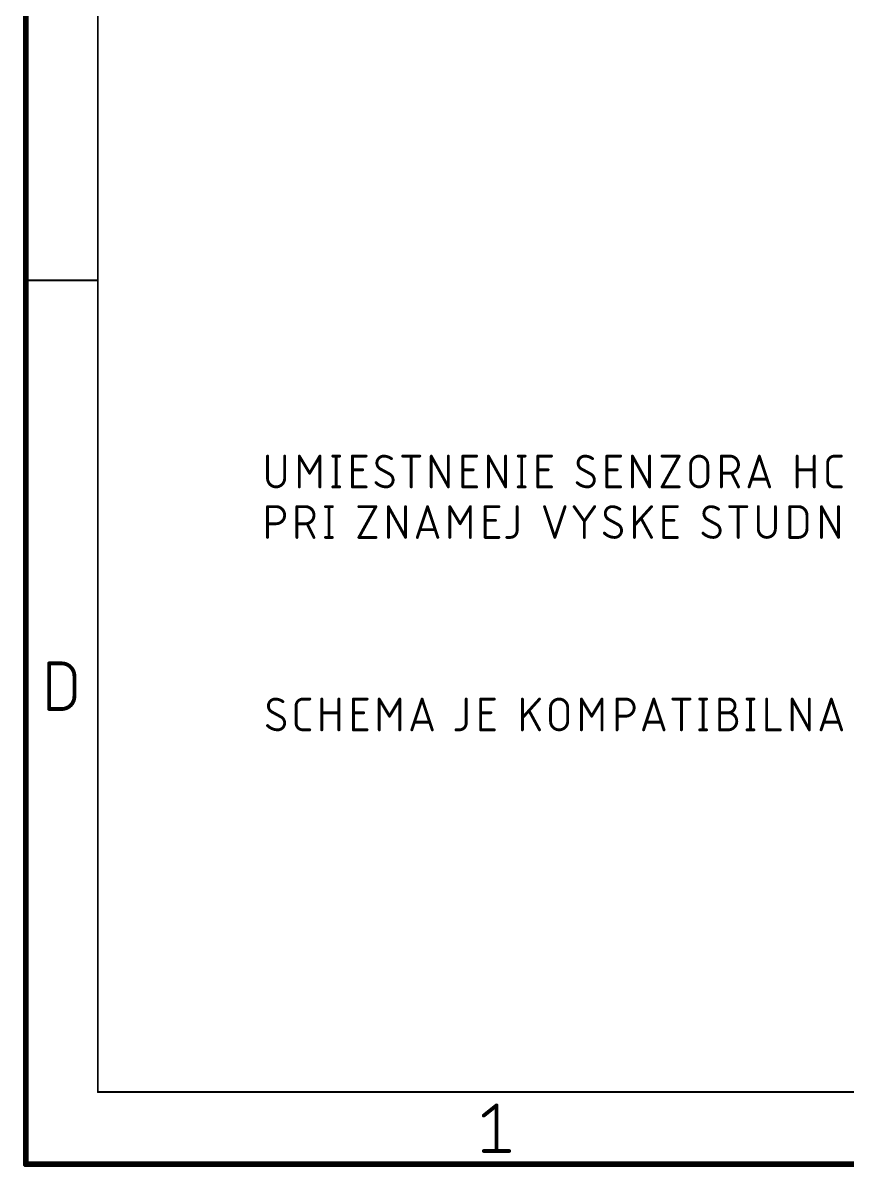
# Model space of a CAD drawing. Extents: x -165 to 95, y -26 to 154.
# Drawn here: x -165.2 to -121.7, y -25.6 to 34.9 of the extents above; entities that cross this region are included whole.
import ezdxf

# ---------------------------------------------------------------- set-up
doc = ezdxf.new("R2010")
doc.units = 0
doc.layers.add('94', color=14, linetype='CONTINUOUS')

msp = doc.modelspace()

# ---------------------------------------------------------------- linework, layer by layer
at = {"layer": '94'}
for points, const_width in [([(-165.1, 153.67), (-165.1, -25.4)], 0.3), ([(-161.29, 149.86), (-161.29, -21.59)], 0.1), ([(-165.1, 21.2725), (-161.29, 21.2725)], 0.1), ([(-152.3238, 11.9888), (-152.3238, 10.8148)], 0.1524), ([(-151.4207, 10.8148), (-151.4207, 11.9888)], 0.1524), ([(-150.6426, 10.3632), (-150.6426, 11.9888)], 0.1524), ([(-150.6426, 11.9888), (-150.1007, 11.0857)], 0.1524), ([(-150.1007, 11.0857), (-149.5588, 11.9888)], 0.1524), ([(-149.5588, 11.9888), (-149.5588, 10.3632)], 0.1524), ([(-148.8745, 11.9888), (-148.5133, 11.9888)], 0.1524), ([(-148.6939, 11.9888), (-148.6939, 10.3632)], 0.1524), ([(-147.8399, 10.3632), (-147.8399, 11.9888)], 0.1524), ([(-147.8399, 11.9888), (-147.1174, 11.9888)], 0.1524), ([(-145.1855, 11.9888), (-144.2824, 11.9888)], 0.1524), ([(-144.734, 10.3632), (-144.734, 11.9888)], 0.1524), ([(-143.6745, 10.3632), (-143.6745, 11.9888)], 0.1524), ([(-143.6745, 11.9888), (-142.7714, 10.3632)], 0.1524), ([(-142.7714, 10.3632), (-142.7714, 11.9888)], 0.1524), ([(-142.0042, 10.3632), (-142.0042, 11.9888)], 0.1524), ([(-142.0042, 11.9888), (-141.2817, 11.9888)], 0.1524), ([(-140.6525, 10.3632), (-140.6525, 11.9888)], 0.1524), ([(-140.6525, 11.9888), (-139.7494, 10.3632)], 0.1524), ([(-139.7494, 10.3632), (-139.7494, 11.9888)], 0.1524), ([(-139.0789, 11.9888), (-138.7177, 11.9888)], 0.1524), ([(-138.8983, 11.9888), (-138.8983, 10.3632)], 0.1524), ([(-138.0443, 10.3632), (-138.0443, 11.9888)], 0.1524), ([(-138.0443, 11.9888), (-137.3218, 11.9888)], 0.1524), ([(-134.397, 10.3632), (-134.397, 11.9888)], 0.1524), ([(-134.397, 11.9888), (-133.6745, 11.9888)], 0.1524), ([(-133.0453, 10.3632), (-133.0453, 11.9888)], 0.1524), ([(-133.0453, 11.9888), (-132.1422, 10.3632)], 0.1524), ([(-132.1422, 10.3632), (-132.1422, 11.9888)], 0.1524), ([(-131.4822, 11.9888), (-130.579, 11.9888)], 0.1524), ([(-130.579, 11.9888), (-131.4822, 10.3632)], 0.1524), ([(-129.9711, 10.8148), (-129.9711, 11.5372)], 0.1524), ([(-129.068, 11.5372), (-129.068, 10.8148)], 0.1524), ([(-128.3468, 10.3632), (-128.3468, 11.9888)], 0.1524), ([(-128.3468, 11.9888), (-127.8952, 11.9888)], 0.1524), ([(-126.8831, 10.3632), (-126.3412, 11.9888)], 0.1524), ([(-126.3412, 11.9888), (-125.7994, 10.3632)], 0.1524), ([(-124.3439, 10.3632), (-124.3439, 11.9888)], 0.1524), ([(-123.4408, 11.9888), (-123.4408, 10.3632)], 0.1524), ([(-122.7326, 10.7244), (-122.7326, 11.6276)], 0.1524), ([(-122.3714, 11.9888), (-122.0101, 11.9888)], 0.1524), ([(-147.8399, 11.2663), (-147.298, 11.2663)], 0.1524), ([(-145.8699, 11.0405), (-146.3666, 11.3115)], 0.1524), ([(-142.0042, 11.2663), (-141.4623, 11.2663)], 0.1524), ([(-138.0443, 11.2663), (-137.5024, 11.2663)], 0.1524), ([(-135.2406, 11.0405), (-135.7373, 11.3115)], 0.1524), ([(-134.397, 11.2663), (-133.8551, 11.2663)], 0.1524), ([(-127.8952, 11.0857), (-128.3468, 11.0857)], 0.1524), ([(-127.4436, 10.3632), (-127.8049, 11.0857)], 0.1524), ([(-124.3439, 11.2663), (-123.4408, 11.2663)], 0.1524), ([(-148.8745, 10.3632), (-148.5133, 10.3632)], 0.1524), ([(-147.1174, 10.3632), (-147.8399, 10.3632)], 0.1524), ([(-141.2817, 10.3632), (-142.0042, 10.3632)], 0.1524), ([(-139.0789, 10.3632), (-138.7177, 10.3632)], 0.1524), ([(-137.3218, 10.3632), (-138.0443, 10.3632)], 0.1524), ([(-133.6745, 10.3632), (-134.397, 10.3632)], 0.1524), ([(-131.4822, 10.3632), (-130.579, 10.3632)], 0.1524), ([(-125.9348, 10.7696), (-126.7476, 10.7696)], 0.1524), ([(-122.0101, 10.3632), (-122.3714, 10.3632)], 0.1524), ([(-152.3238, 7.6962), (-152.3238, 9.3218)], 0.1524), ([(-152.3238, 9.3218), (-151.8722, 9.3218)], 0.1524), ([(-150.7726, 7.6962), (-150.7726, 9.3218)], 0.1524), ([(-150.7726, 9.3218), (-150.3211, 9.3218)], 0.1524), ([(-149.2603, 9.3218), (-148.8991, 9.3218)], 0.1524), ([(-149.0797, 9.3218), (-149.0797, 7.6962)], 0.1524), ([(-147.4992, 9.3218), (-146.5961, 9.3218)], 0.1524), ([(-146.5961, 9.3218), (-147.4992, 7.6962)], 0.1524), ([(-145.9361, 7.6962), (-145.9361, 9.3218)], 0.1524), ([(-145.9361, 9.3218), (-145.033, 7.6962)], 0.1524), ([(-145.033, 7.6962), (-145.033, 9.3218)], 0.1524), ([(-144.4112, 7.6962), (-143.8693, 9.3218)], 0.1524), ([(-143.8693, 9.3218), (-143.3274, 7.6962)], 0.1524), ([(-142.6917, 7.6962), (-142.6917, 9.3218)], 0.1524), ([(-142.6917, 9.3218), (-142.1499, 8.4187)], 0.1524), ([(-142.1499, 8.4187), (-141.608, 9.3218)], 0.1524), ([(-141.608, 9.3218), (-141.608, 7.6962)], 0.1524), ([(-140.8269, 7.6962), (-140.8269, 9.3218)], 0.1524), ([(-140.8269, 9.3218), (-140.1044, 9.3218)], 0.1524), ([(-139.1398, 9.3218), (-139.1398, 8.0574)], 0.1524), ([(-137.6898, 9.3218), (-137.1479, 7.6962)], 0.1524), ([(-137.1479, 7.6962), (-136.606, 9.3218)], 0.1524), ([(-136.1266, 9.3218), (-135.5848, 8.5542)], 0.1524), ([(-135.5848, 8.5542), (-135.0429, 9.3218)], 0.1524), ([(-132.9411, 7.6962), (-132.9411, 9.3218)], 0.1524), ([(-132.038, 9.3218), (-132.9411, 8.3284)], 0.1524), ([(-131.3961, 7.6962), (-131.3961, 9.3218)], 0.1524), ([(-131.3961, 9.3218), (-130.6736, 9.3218)], 0.1524), ([(-127.9081, 9.3218), (-127.005, 9.3218)], 0.1524), ([(-127.4565, 7.6962), (-127.4565, 9.3218)], 0.1524), ([(-126.3971, 9.3218), (-126.3971, 8.1478)], 0.1524), ([(-125.4939, 8.1478), (-125.4939, 9.3218)], 0.1524), ([(-124.7297, 7.6962), (-124.7297, 9.3218)], 0.1524), ([(-124.7297, 9.3218), (-124.2782, 9.3218)], 0.1524), ([(-123.0624, 7.6962), (-123.0624, 9.3218)], 0.1524), ([(-123.0624, 9.3218), (-122.1593, 7.6962)], 0.1524), ([(-122.1593, 7.6962), (-122.1593, 9.3218)], 0.1524), ([(-151.8722, 8.4187), (-152.3238, 8.4187)], 0.1524), ([(-150.3211, 8.4187), (-150.7726, 8.4187)], 0.1524), ([(-149.8695, 7.6962), (-150.2308, 8.4187)], 0.1524), ([(-140.8269, 8.5993), (-140.285, 8.5993)], 0.1524), ([(-135.5848, 7.6962), (-135.5848, 8.5542)], 0.1524), ([(-133.8028, 8.3735), (-134.2995, 8.6445)], 0.1524), ([(-132.038, 7.6962), (-132.5798, 8.6896)], 0.1524), ([(-131.3961, 8.5993), (-130.8542, 8.5993)], 0.1524), ([(-128.5924, 8.3735), (-129.0891, 8.6445)], 0.1524), ([(-123.8266, 8.8702), (-123.8266, 8.1478)], 0.1524), ([(-143.4629, 8.1026), (-144.2757, 8.1026)], 0.1524), ([(-149.2603, 7.6962), (-148.8991, 7.6962)], 0.1524), ([(-147.4992, 7.6962), (-146.5961, 7.6962)], 0.1524), ([(-140.1044, 7.6962), (-140.8269, 7.6962)], 0.1524), ([(-139.5011, 7.6962), (-139.6817, 7.6962)], 0.1524), ([(-130.6736, 7.6962), (-131.3961, 7.6962)], 0.1524), ([(-124.2782, 7.6962), (-124.7297, 7.6962)], 0.1524), ([(-163.8636, -1.3621), (-163.8636, 1.0447)], 0.2032), ([(-163.8636, 1.0447), (-163.195, 1.0447)], 0.2032), ([(-162.5264, 0.3761), (-162.5264, -0.6936)], 0.2032), ([(-150.8167, -2.1026), (-150.8167, -1.1994)], 0.1524), ([(-150.4555, -0.8382), (-150.0942, -0.8382)], 0.1524), ([(-149.4581, -2.4638), (-149.4581, -0.8382)], 0.1524), ([(-148.555, -0.8382), (-148.555, -2.4638)], 0.1524), ([(-147.7878, -2.4638), (-147.7878, -0.8382)], 0.1524), ([(-147.7878, -0.8382), (-147.0653, -0.8382)], 0.1524), ([(-146.4221, -2.4638), (-146.4221, -0.8382)], 0.1524), ([(-146.4221, -0.8382), (-145.8803, -1.7413)], 0.1524), ([(-145.8803, -1.7413), (-145.3384, -0.8382)], 0.1524), ([(-145.3384, -0.8382), (-145.3384, -2.4638)], 0.1524), ([(-144.7027, -2.4638), (-144.1608, -0.8382)], 0.1524), ([(-144.1608, -0.8382), (-143.619, -2.4638)], 0.1524), ([(-141.8281, -0.8382), (-141.8281, -2.1026)], 0.1524), ([(-141.0663, -2.4638), (-141.0663, -0.8382)], 0.1524), ([(-141.0663, -0.8382), (-140.3438, -0.8382)], 0.1524), ([(-138.8598, -2.4638), (-138.8598, -0.8382)], 0.1524), ([(-137.9567, -0.8382), (-138.8598, -1.8316)], 0.1524), ([(-135.7408, -2.4638), (-135.7408, -0.8382)], 0.1524), ([(-135.7408, -0.8382), (-135.1989, -1.7413)], 0.1524), ([(-135.1989, -1.7413), (-134.6571, -0.8382)], 0.1524), ([(-134.6571, -0.8382), (-134.6571, -2.4638)], 0.1524), ([(-133.8579, -2.4638), (-133.8579, -0.8382)], 0.1524), ([(-133.8579, -0.8382), (-133.4063, -0.8382)], 0.1524), ([(-132.4582, -2.4638), (-131.9164, -0.8382)], 0.1524), ([(-131.9164, -0.8382), (-131.3745, -2.4638)], 0.1524), ([(-130.909, -0.8382), (-130.0059, -0.8382)], 0.1524), ([(-130.4575, -2.4638), (-130.4575, -0.8382)], 0.1524), ([(-129.4918, -0.8382), (-129.1305, -0.8382)], 0.1524), ([(-129.3112, -0.8382), (-129.3112, -2.4638)], 0.1524), ([(-128.439, -2.4638), (-128.439, -0.8382)], 0.1524), ([(-128.439, -0.8382), (-127.9875, -0.8382)], 0.1524), ([(-126.9908, -0.8382), (-126.6296, -0.8382)], 0.1524), ([(-126.8102, -0.8382), (-126.8102, -2.4638)], 0.1524), ([(-125.9561, -0.8382), (-125.9561, -2.4638)], 0.1524), ([(-124.6044, -2.4638), (-124.6044, -0.8382)], 0.1524), ([(-124.6044, -0.8382), (-123.7013, -2.4638)], 0.1524), ([(-123.7013, -2.4638), (-123.7013, -0.8382)], 0.1524), ([(-123.0795, -2.4638), (-122.5376, -0.8382)], 0.1524), ([(-122.5376, -0.8382), (-121.9958, -2.4638)], 0.1524), ([(-163.195, -1.3621), (-163.8636, -1.3621)], 0.2032), ([(-151.6013, -1.7865), (-152.098, -1.5155)], 0.1524), ([(-149.4581, -1.5607), (-148.555, -1.5607)], 0.1524), ([(-147.7878, -1.5607), (-147.2459, -1.5607)], 0.1524), ([(-141.0663, -1.5607), (-140.5245, -1.5607)], 0.1524), ([(-137.9567, -2.4638), (-138.4986, -1.4704)], 0.1524), ([(-137.3699, -2.0122), (-137.3699, -1.2898)], 0.1524), ([(-136.4668, -1.2898), (-136.4668, -2.0122)], 0.1524), ([(-133.4063, -1.7413), (-133.8579, -1.7413)], 0.1524), ([(-128.439, -1.5607), (-127.9875, -1.5607)], 0.1524), ([(-150.0942, -2.4638), (-150.4555, -2.4638)], 0.1524), ([(-147.0653, -2.4638), (-147.7878, -2.4638)], 0.1524), ([(-143.7544, -2.0574), (-144.5672, -2.0574)], 0.1524), ([(-142.1894, -2.4638), (-142.37, -2.4638)], 0.1524), ([(-140.3438, -2.4638), (-141.0663, -2.4638)], 0.1524), ([(-131.51, -2.0574), (-132.3228, -2.0574)], 0.1524), ([(-129.4918, -2.4638), (-129.1305, -2.4638)], 0.1524), ([(-127.9875, -2.4638), (-128.439, -2.4638)], 0.1524), ([(-126.9908, -2.4638), (-126.6296, -2.4638)], 0.1524), ([(-125.9561, -2.4638), (-125.2337, -2.4638)], 0.1524), ([(-122.1312, -2.0574), (-122.944, -2.0574)], 0.1524), ([(-161.29, -21.59), (91.44, -21.59)], 0.1), ([(-140.8977, -22.8264), (-140.2292, -22.2916)], 0.2032), ([(-140.2292, -22.2916), (-140.2292, -24.6984)], 0.2032), ([(-140.8977, -24.6984), (-139.5606, -24.6984)], 0.2032), ([(-165.1, -25.4), (95.25, -25.4)], 0.3)]:
    msp.add_lwpolyline(points, dxfattribs=dict(at, const_width=const_width))
for points, const_width in [([(-165.1, 21.2975, 1), (-165.1, 21.2475)], 0.05), ([(-161.29, 21.2475, 1), (-161.29, 21.2975)], 0.05), ([(-152.2857, 11.9888, 1), (-152.3619, 11.9888)], 0.0762), ([(-151.3826, 11.9888, 1), (-151.4588, 11.9888)], 0.0762), ([(-150.6045, 11.9888, 1), (-150.6807, 11.9888)], 0.0762), ([(-150.6099, 12.0084, 1), (-150.6752, 11.9692)], 0.0762), ([(-149.5207, 11.9888, 1), (-149.5969, 11.9888)], 0.0762), ([(-149.5262, 11.9692, 1), (-149.5915, 12.0084)], 0.0762), ([(-148.8745, 12.0269, 1), (-148.8745, 11.9507)], 0.0762), ([(-148.6558, 11.9888, 1), (-148.732, 11.9888)], 0.0762), ([(-148.5133, 11.9507, 1), (-148.5133, 12.0269)], 0.0762), ([(-147.8018, 11.9888, 1), (-147.878, 11.9888)], 0.0762), ([(-147.8399, 12.0269, 1), (-147.8399, 11.9507)], 0.0762), ([(-147.1174, 11.9507, 1), (-147.1174, 12.0269)], 0.0762), ([(-146.186, 11.9888, 0.4142), (-146.5472, 11.6276)], 0.1524), ([(-146.5472, 11.6276, 0.2656), (-146.3666, 11.3115)], 0.1524), ([(-146.5091, 11.6276, 1), (-146.5853, 11.6276)], 0.0762), ([(-146.5853, 11.6276, 1), (-146.5091, 11.6276)], 0.0762), ([(-145.7796, 11.8533, 0.1623), (-146.186, 11.9888)], 0.1524), ([(-146.1859, 12.0269, 1), (-146.186, 11.9507)], 0.0762), ([(-146.186, 11.9507, 1), (-146.186, 12.0269)], 0.0762), ([(-145.8024, 11.8229, 1), (-145.7567, 11.8838)], 0.0762), ([(-145.1855, 12.0269, 1), (-145.1855, 11.9507)], 0.0762), ([(-144.6959, 11.9888, 1), (-144.7721, 11.9888)], 0.0762), ([(-144.2824, 11.9507, 1), (-144.2824, 12.0269)], 0.0762), ([(-143.6364, 11.9888, 1), (-143.7126, 11.9888)], 0.0762), ([(-143.6412, 12.0073, 1), (-143.7078, 11.9703)], 0.0762), ([(-142.7333, 11.9888, 1), (-142.8095, 11.9888)], 0.0762), ([(-141.9661, 11.9888, 1), (-142.0423, 11.9888)], 0.0762), ([(-142.0042, 12.0269, 1), (-142.0042, 11.9507)], 0.0762), ([(-141.2817, 11.9507, 1), (-141.2817, 12.0269)], 0.0762), ([(-140.6144, 11.9888, 1), (-140.6906, 11.9888)], 0.0762), ([(-140.6192, 12.0073, 1), (-140.6858, 11.9703)], 0.0762), ([(-139.7113, 11.9888, 1), (-139.7875, 11.9888)], 0.0762), ([(-139.0789, 12.0269, 1), (-139.0789, 11.9507)], 0.0762), ([(-138.8602, 11.9888, 1), (-138.9364, 11.9888)], 0.0762), ([(-138.7177, 11.9507, 1), (-138.7177, 12.0269)], 0.0762), ([(-138.0062, 11.9888, 1), (-138.0824, 11.9888)], 0.0762), ([(-138.0443, 12.0269, 1), (-138.0443, 11.9507)], 0.0762), ([(-137.3218, 11.9507, 1), (-137.3218, 12.0269)], 0.0762), ([(-135.5567, 11.9888, 0.4142), (-135.918, 11.6276)], 0.1524), ([(-135.918, 11.6276, 0.2656), (-135.7373, 11.3115)], 0.1524), ([(-135.8799, 11.6276, 1), (-135.9561, 11.6276)], 0.0762), ([(-135.9561, 11.6276, 1), (-135.8799, 11.6276)], 0.0762), ([(-135.1503, 11.8533, 0.1623), (-135.5567, 11.9888)], 0.1524), ([(-135.5567, 12.0269, 1), (-135.5567, 11.9507)], 0.0762), ([(-135.5567, 11.9507, 1), (-135.5567, 12.0269)], 0.0762), ([(-135.1732, 11.8229, 1), (-135.1275, 11.8838)], 0.0762), ([(-134.3589, 11.9888, 1), (-134.4351, 11.9888)], 0.0762), ([(-134.397, 12.0269, 1), (-134.397, 11.9507)], 0.0762), ([(-133.6745, 11.9507, 1), (-133.6745, 12.0269)], 0.0762), ([(-133.0072, 11.9888, 1), (-133.0834, 11.9888)], 0.0762), ([(-133.012, 12.0073, 1), (-133.0786, 11.9703)], 0.0762), ([(-132.1041, 11.9888, 1), (-132.1803, 11.9888)], 0.0762), ([(-131.4822, 12.0269, 1), (-131.4822, 11.9507)], 0.0762), ([(-130.5457, 11.9703, 1), (-130.6124, 12.0073)], 0.0762), ([(-130.579, 11.9507, 1), (-130.579, 12.0269)], 0.0762), ([(-129.068, 11.5372, 1), (-129.9711, 11.5372)], 0.1524), ([(-129.933, 11.5372, 1), (-130.0092, 11.5372)], 0.0762), ([(-130.0092, 11.5372, 1), (-129.933, 11.5372)], 0.0762), ([(-129.0299, 11.5372, 1), (-129.1061, 11.5372)], 0.0762), ([(-129.1061, 11.5372, 1), (-129.0299, 11.5372)], 0.0762), ([(-128.3087, 11.9888, 1), (-128.3849, 11.9888)], 0.0762), ([(-128.3468, 12.0269, 1), (-128.3468, 11.9507)], 0.0762), ([(-127.8952, 11.0857, 1), (-127.8952, 11.9888)], 0.1524), ([(-127.8952, 12.0269, 1), (-127.8952, 11.9507)], 0.0762), ([(-127.8952, 11.9507, 1), (-127.8952, 12.0269)], 0.0762), ([(-126.3051, 12.0008, 1), (-126.3774, 11.9768)], 0.0762), ([(-126.3051, 11.9768, 1), (-126.3774, 12.0008)], 0.0762), ([(-124.3058, 11.9888, 1), (-124.382, 11.9888)], 0.0762), ([(-123.4027, 11.9888, 1), (-123.4789, 11.9888)], 0.0762), ([(-122.3714, 11.9888, 0.4142), (-122.7326, 11.6276)], 0.1524), ([(-122.6945, 11.6276, 1), (-122.7707, 11.6276)], 0.0762), ([(-122.7707, 11.6276, 1), (-122.6945, 11.6276)], 0.0762), ([(-122.3714, 12.0269, 1), (-122.3714, 11.9507)], 0.0762), ([(-122.3714, 11.9507, 1), (-122.3714, 12.0269)], 0.0762), ([(-122.0101, 11.9507, 1), (-122.0101, 12.0269)], 0.0762), ([(-152.3238, 10.8148, 1), (-151.4207, 10.8148)], 0.1524), ([(-152.2857, 10.8148, 1), (-152.3619, 10.8148)], 0.0762), ([(-151.3826, 10.8148, 1), (-151.4588, 10.8148)], 0.0762), ([(-150.1334, 11.1053, 1), (-150.068, 11.0661)], 0.0762), ([(-150.1334, 11.0661, 1), (-150.068, 11.1053)], 0.0762), ([(-147.8399, 11.3044, 1), (-147.8399, 11.2282)], 0.0762), ([(-147.298, 11.2282, 1), (-147.298, 11.3044)], 0.0762), ([(-146.3483, 11.3449, 1), (-146.3848, 11.278)], 0.0762), ([(-146.3859, 11.2786, 1), (-146.3472, 11.3443)], 0.0762), ([(-145.8505, 11.0734, 1), (-145.8892, 11.0077)], 0.0762), ([(-145.6892, 10.7244, 0.2656), (-145.8699, 11.0405)], 0.1524), ([(-145.8881, 11.0071, 1), (-145.8516, 11.074)], 0.0762), ([(-142.0042, 11.3044, 1), (-142.0042, 11.2282)], 0.0762), ([(-141.4623, 11.2282, 1), (-141.4623, 11.3044)], 0.0762), ([(-138.0443, 11.3044, 1), (-138.0443, 11.2282)], 0.0762), ([(-137.5024, 11.2282, 1), (-137.5024, 11.3044)], 0.0762), ([(-135.7191, 11.3449, 1), (-135.7556, 11.278)], 0.0762), ([(-135.7567, 11.2786, 1), (-135.718, 11.3443)], 0.0762), ([(-135.2213, 11.0734, 1), (-135.26, 11.0077)], 0.0762), ([(-135.06, 10.7244, 0.2656), (-135.2406, 11.0405)], 0.1524), ([(-135.2589, 11.0071, 1), (-135.2224, 11.074)], 0.0762), ([(-134.397, 11.3044, 1), (-134.397, 11.2282)], 0.0762), ([(-133.8551, 11.2282, 1), (-133.8551, 11.3044)], 0.0762), ([(-129.9711, 10.8148, 1), (-129.068, 10.8148)], 0.1524), ([(-129.933, 10.8148, 1), (-130.0092, 10.8148)], 0.0762), ([(-129.0299, 10.8148, 1), (-129.1061, 10.8148)], 0.0762), ([(-128.3468, 11.1238, 1), (-128.3468, 11.0476)], 0.0762), ([(-127.8952, 11.1238, 1), (-127.8952, 11.0476)], 0.0762), ([(-127.8952, 11.0476, 1), (-127.8952, 11.1238)], 0.0762), ([(-127.7708, 11.1027, 1), (-127.839, 11.0686)], 0.0762), ([(-124.3439, 11.3044, 1), (-124.3439, 11.2282)], 0.0762), ([(-123.4408, 11.2282, 1), (-123.4408, 11.3044)], 0.0762), ([(-152.3619, 10.8148, 1), (-152.2857, 10.8148)], 0.0762), ([(-151.4588, 10.8148, 1), (-151.3826, 10.8148)], 0.0762), ([(-150.6807, 10.3632, 1), (-150.6045, 10.3632)], 0.0762), ([(-149.5969, 10.3632, 1), (-149.5207, 10.3632)], 0.0762), ([(-148.8745, 10.4013, 1), (-148.8745, 10.3251)], 0.0762), ([(-148.732, 10.3632, 1), (-148.6558, 10.3632)], 0.0762), ([(-148.5133, 10.3251, 1), (-148.5133, 10.4013)], 0.0762), ([(-147.8399, 10.4013, 1), (-147.8399, 10.3251)], 0.0762), ([(-147.878, 10.3632, 1), (-147.8018, 10.3632)], 0.0762), ([(-147.1174, 10.3251, 1), (-147.1174, 10.4013)], 0.0762), ([(-146.5924, 10.589, 0.2), (-146.0505, 10.3632)], 0.1524), ([(-146.5653, 10.6158, 1), (-146.6194, 10.5621)], 0.0762), ([(-146.0505, 10.3632, 0.4142), (-145.6892, 10.7244)], 0.1524), ([(-146.0505, 10.4013, 1), (-146.0505, 10.3251)], 0.0762), ([(-146.0505, 10.3251, 1), (-146.0505, 10.4013)], 0.0762), ([(-145.6511, 10.7244, 1), (-145.7273, 10.7244)], 0.0762), ([(-145.7273, 10.7244, 1), (-145.6511, 10.7244)], 0.0762), ([(-144.7721, 10.3632, 1), (-144.6959, 10.3632)], 0.0762), ([(-143.7126, 10.3632, 1), (-143.6364, 10.3632)], 0.0762), ([(-142.8095, 10.3632, 1), (-142.7333, 10.3632)], 0.0762), ([(-142.8047, 10.3447, 1), (-142.7381, 10.3817)], 0.0762), ([(-142.0042, 10.4013, 1), (-142.0042, 10.3251)], 0.0762), ([(-142.0423, 10.3632, 1), (-141.9661, 10.3632)], 0.0762), ([(-141.2817, 10.3251, 1), (-141.2817, 10.4013)], 0.0762), ([(-140.6906, 10.3632, 1), (-140.6144, 10.3632)], 0.0762), ([(-139.7875, 10.3632, 1), (-139.7113, 10.3632)], 0.0762), ([(-139.7827, 10.3447, 1), (-139.7161, 10.3817)], 0.0762), ([(-139.0789, 10.4013, 1), (-139.0789, 10.3251)], 0.0762), ([(-138.9364, 10.3632, 1), (-138.8602, 10.3632)], 0.0762), ([(-138.7177, 10.3251, 1), (-138.7177, 10.4013)], 0.0762), ([(-138.0443, 10.4013, 1), (-138.0443, 10.3251)], 0.0762), ([(-138.0824, 10.3632, 1), (-138.0062, 10.3632)], 0.0762), ([(-137.3218, 10.3251, 1), (-137.3218, 10.4013)], 0.0762), ([(-135.9361, 10.6158, 1), (-135.9902, 10.5621)], 0.0762), ([(-135.9631, 10.589, 0.2), (-135.4212, 10.3632)], 0.1524), ([(-135.4212, 10.3632, 0.4142), (-135.06, 10.7244)], 0.1524), ([(-135.4212, 10.4013, 1), (-135.4212, 10.3251)], 0.0762), ([(-135.4212, 10.3251, 1), (-135.4212, 10.4013)], 0.0762), ([(-135.0219, 10.7244, 1), (-135.0981, 10.7244)], 0.0762), ([(-135.0981, 10.7244, 1), (-135.0219, 10.7244)], 0.0762), ([(-134.397, 10.4013, 1), (-134.397, 10.3251)], 0.0762), ([(-134.4351, 10.3632, 1), (-134.3589, 10.3632)], 0.0762), ([(-133.6745, 10.3251, 1), (-133.6745, 10.4013)], 0.0762), ([(-133.0834, 10.3632, 1), (-133.0072, 10.3632)], 0.0762), ([(-132.1803, 10.3632, 1), (-132.1041, 10.3632)], 0.0762), ([(-132.1755, 10.3447, 1), (-132.1089, 10.3817)], 0.0762), ([(-131.4822, 10.4013, 1), (-131.4822, 10.3251)], 0.0762), ([(-131.5155, 10.3817, 1), (-131.4489, 10.3447)], 0.0762), ([(-130.579, 10.3251, 1), (-130.579, 10.4013)], 0.0762), ([(-130.0092, 10.8148, 1), (-129.933, 10.8148)], 0.0762), ([(-129.1061, 10.8148, 1), (-129.0299, 10.8148)], 0.0762), ([(-128.3849, 10.3632, 1), (-128.3087, 10.3632)], 0.0762), ([(-127.4777, 10.3462, 1), (-127.4096, 10.3802)], 0.0762), ([(-126.9192, 10.3752, 1), (-126.847, 10.3512)], 0.0762), ([(-126.7476, 10.8077, 1), (-126.7476, 10.7315)], 0.0762), ([(-125.9348, 10.7315, 1), (-125.9348, 10.8077)], 0.0762), ([(-125.8355, 10.3512, 1), (-125.7632, 10.3752)], 0.0762), ([(-124.382, 10.3632, 1), (-124.3058, 10.3632)], 0.0762), ([(-123.4789, 10.3632, 1), (-123.4027, 10.3632)], 0.0762), ([(-122.7326, 10.7244, 0.4142), (-122.3714, 10.3632)], 0.1524), ([(-122.6945, 10.7244, 1), (-122.7707, 10.7244)], 0.0762), ([(-122.7707, 10.7244, 1), (-122.6945, 10.7244)], 0.0762), ([(-122.3714, 10.4013, 1), (-122.3714, 10.3251)], 0.0762), ([(-122.3714, 10.3251, 1), (-122.3714, 10.4013)], 0.0762), ([(-122.0101, 10.3251, 1), (-122.0101, 10.4013)], 0.0762), ([(-152.2857, 9.3218, 1), (-152.3619, 9.3218)], 0.0762), ([(-152.3238, 9.3599, 1), (-152.3238, 9.2837)], 0.0762), ([(-151.8722, 8.4187, 1), (-151.8722, 9.3218)], 0.1524), ([(-151.8722, 9.3599, 1), (-151.8722, 9.2837)], 0.0762), ([(-151.8722, 9.2837, 1), (-151.8722, 9.3599)], 0.0762), ([(-150.7345, 9.3218, 1), (-150.8107, 9.3218)], 0.0762), ([(-150.7726, 9.3599, 1), (-150.7726, 9.2837)], 0.0762), ([(-150.3211, 8.4187, 1), (-150.3211, 9.3218)], 0.1524), ([(-150.3211, 9.3599, 1), (-150.3211, 9.2837)], 0.0762), ([(-150.3211, 9.2837, 1), (-150.3211, 9.3599)], 0.0762), ([(-149.2603, 9.3599, 1), (-149.2603, 9.2837)], 0.0762), ([(-149.0416, 9.3218, 1), (-149.1178, 9.3218)], 0.0762), ([(-148.8991, 9.2837, 1), (-148.8991, 9.3599)], 0.0762), ([(-147.4992, 9.3599, 1), (-147.4992, 9.2837)], 0.0762), ([(-146.5628, 9.3033, 1), (-146.6294, 9.3403)], 0.0762), ([(-146.5961, 9.2837, 1), (-146.5961, 9.3599)], 0.0762), ([(-145.898, 9.3218, 1), (-145.9742, 9.3218)], 0.0762), ([(-145.9028, 9.3403, 1), (-145.9694, 9.3033)], 0.0762), ([(-144.9949, 9.3218, 1), (-145.0711, 9.3218)], 0.0762), ([(-143.8332, 9.3338, 1), (-143.9055, 9.3098)], 0.0762), ([(-143.8332, 9.3098, 1), (-143.9055, 9.3338)], 0.0762), ([(-142.6536, 9.3218, 1), (-142.7298, 9.3218)], 0.0762), ([(-142.6591, 9.3414, 1), (-142.7244, 9.3022)], 0.0762), ([(-141.5699, 9.3218, 1), (-141.6461, 9.3218)], 0.0762), ([(-141.5753, 9.3022, 1), (-141.6407, 9.3414)], 0.0762), ([(-140.7888, 9.3218, 1), (-140.865, 9.3218)], 0.0762), ([(-140.8269, 9.3599, 1), (-140.8269, 9.2837)], 0.0762), ([(-140.1044, 9.2837, 1), (-140.1044, 9.3599)], 0.0762), ([(-139.1017, 9.3218, 1), (-139.1779, 9.3218)], 0.0762), ([(-137.6536, 9.3338, 1), (-137.7259, 9.3098)], 0.0762), ([(-136.5699, 9.3098, 1), (-136.6422, 9.3338)], 0.0762), ([(-136.0955, 9.3438, 1), (-136.1578, 9.2998)], 0.0762), ([(-135.0118, 9.2998, 1), (-135.074, 9.3438)], 0.0762), ([(-134.1189, 9.3218, 0.4142), (-134.4801, 8.9606)], 0.1524), ([(-133.7125, 9.1863, 0.1623), (-134.1189, 9.3218)], 0.1524), ([(-134.1189, 9.3599, 1), (-134.1189, 9.2837)], 0.0762), ([(-134.1189, 9.2837, 1), (-134.1189, 9.3599)], 0.0762), ([(-133.7354, 9.1559, 1), (-133.6896, 9.2168)], 0.0762), ([(-132.903, 9.3218, 1), (-132.9792, 9.3218)], 0.0762), ([(-132.0098, 9.2962, 1), (-132.0662, 9.3474)], 0.0762), ([(-131.358, 9.3218, 1), (-131.4342, 9.3218)], 0.0762), ([(-131.3961, 9.3599, 1), (-131.3961, 9.2837)], 0.0762), ([(-130.6736, 9.2837, 1), (-130.6736, 9.3599)], 0.0762), ([(-128.9085, 9.3218, 0.4142), (-129.2697, 8.9606)], 0.1524), ([(-128.5021, 9.1863, 0.1623), (-128.9085, 9.3218)], 0.1524), ([(-128.9085, 9.3599, 1), (-128.9085, 9.2837)], 0.0762), ([(-128.9085, 9.2837, 1), (-128.9085, 9.3599)], 0.0762), ([(-128.5249, 9.1559, 1), (-128.4792, 9.2168)], 0.0762), ([(-127.9081, 9.3599, 1), (-127.9081, 9.2837)], 0.0762), ([(-127.4184, 9.3218, 1), (-127.4946, 9.3218)], 0.0762), ([(-127.005, 9.2837, 1), (-127.005, 9.3599)], 0.0762), ([(-126.359, 9.3218, 1), (-126.4352, 9.3218)], 0.0762), ([(-125.4558, 9.3218, 1), (-125.532, 9.3218)], 0.0762), ([(-124.6916, 9.3218, 1), (-124.7678, 9.3218)], 0.0762), ([(-124.7297, 9.3599, 1), (-124.7297, 9.2837)], 0.0762), ([(-123.8266, 8.8702, 0.4142), (-124.2782, 9.3218)], 0.1524), ([(-124.2782, 9.3599, 1), (-124.2782, 9.2837)], 0.0762), ([(-124.2782, 9.2837, 1), (-124.2782, 9.3599)], 0.0762), ([(-123.0243, 9.3218, 1), (-123.1005, 9.3218)], 0.0762), ([(-123.0291, 9.3403, 1), (-123.0957, 9.3033)], 0.0762), ([(-122.1212, 9.3218, 1), (-122.1974, 9.3218)], 0.0762), ([(-152.3238, 8.4568, 1), (-152.3238, 8.3806)], 0.0762), ([(-151.8722, 8.4568, 1), (-151.8722, 8.3806)], 0.0762), ([(-151.8722, 8.3806, 1), (-151.8722, 8.4568)], 0.0762), ([(-150.7726, 8.4568, 1), (-150.7726, 8.3806)], 0.0762), ([(-150.3211, 8.4568, 1), (-150.3211, 8.3806)], 0.0762), ([(-150.3211, 8.3806, 1), (-150.3211, 8.4568)], 0.0762), ([(-150.1967, 8.4357, 1), (-150.2648, 8.4016)], 0.0762), ([(-142.1825, 8.4383, 1), (-142.1172, 8.3991)], 0.0762), ([(-142.1825, 8.3991, 1), (-142.1172, 8.4383)], 0.0762), ([(-140.8269, 8.6374, 1), (-140.8269, 8.5612)], 0.0762), ([(-140.285, 8.5612, 1), (-140.285, 8.6374)], 0.0762), ([(-135.5467, 8.5542, 1), (-135.6229, 8.5542)], 0.0762), ([(-135.6159, 8.5761, 1), (-135.5536, 8.5322)], 0.0762), ([(-135.6159, 8.5322, 1), (-135.5536, 8.5761)], 0.0762), ([(-134.4801, 8.9606, 0.2656), (-134.2995, 8.6445)], 0.1524), ([(-134.442, 8.9606, 1), (-134.5182, 8.9606)], 0.0762), ([(-134.5182, 8.9606, 1), (-134.442, 8.9606)], 0.0762), ([(-134.2813, 8.6779, 1), (-134.3178, 8.611)], 0.0762), ([(-134.3189, 8.6116, 1), (-134.2802, 8.6773)], 0.0762), ([(-132.5464, 8.7079, 1), (-132.6133, 8.6714)], 0.0762), ([(-131.3961, 8.6374, 1), (-131.3961, 8.5612)], 0.0762), ([(-130.8542, 8.5612, 1), (-130.8542, 8.6374)], 0.0762), ([(-129.2697, 8.9606, 0.2656), (-129.0891, 8.6445)], 0.1524), ([(-129.2316, 8.9606, 1), (-129.3078, 8.9606)], 0.0762), ([(-129.3078, 8.9606, 1), (-129.2316, 8.9606)], 0.0762), ([(-129.0709, 8.6779, 1), (-129.1074, 8.611)], 0.0762), ([(-129.1085, 8.6116, 1), (-129.0698, 8.6773)], 0.0762), ([(-123.7885, 8.8702, 1), (-123.8647, 8.8702)], 0.0762), ([(-123.8647, 8.8702, 1), (-123.7885, 8.8702)], 0.0762), ([(-144.2757, 8.1407, 1), (-144.2757, 8.0645)], 0.0762), ([(-143.4629, 8.0645, 1), (-143.4629, 8.1407)], 0.0762), ([(-139.5011, 7.6962, 0.4142), (-139.1398, 8.0574)], 0.1524), ([(-139.1017, 8.0574, 1), (-139.1779, 8.0574)], 0.0762), ([(-139.1779, 8.0574, 1), (-139.1017, 8.0574)], 0.0762), ([(-134.5253, 7.922, 0.2), (-133.9834, 7.6962)], 0.1524), ([(-134.4982, 7.9488, 1), (-134.5523, 7.8951)], 0.0762), ([(-133.9834, 7.6962, 0.4142), (-133.6222, 8.0574)], 0.1524), ([(-133.7835, 8.4064, 1), (-133.8221, 8.3407)], 0.0762), ([(-133.6222, 8.0574, 0.2656), (-133.8028, 8.3735)], 0.1524), ([(-133.8211, 8.3401, 1), (-133.7846, 8.407)], 0.0762), ([(-133.5841, 8.0574, 1), (-133.6603, 8.0574)], 0.0762), ([(-133.6603, 8.0574, 1), (-133.5841, 8.0574)], 0.0762), ([(-132.9693, 8.354, 1), (-132.9129, 8.3027)], 0.0762), ([(-129.3149, 7.922, 0.2), (-128.773, 7.6962)], 0.1524), ([(-129.2878, 7.9488, 1), (-129.3419, 7.8951)], 0.0762), ([(-128.773, 7.6962, 0.4142), (-128.4118, 8.0574)], 0.1524), ([(-128.5731, 8.4064, 1), (-128.6117, 8.3407)], 0.0762), ([(-128.4118, 8.0574, 0.2656), (-128.5924, 8.3735)], 0.1524), ([(-128.6106, 8.3401, 1), (-128.5742, 8.407)], 0.0762), ([(-128.3737, 8.0574, 1), (-128.4499, 8.0574)], 0.0762), ([(-128.4499, 8.0574, 1), (-128.3737, 8.0574)], 0.0762), ([(-126.3971, 8.1478, 1), (-125.4939, 8.1478)], 0.1524), ([(-126.359, 8.1478, 1), (-126.4352, 8.1478)], 0.0762), ([(-126.4352, 8.1478, 1), (-126.359, 8.1478)], 0.0762), ([(-125.4558, 8.1478, 1), (-125.532, 8.1478)], 0.0762), ([(-125.532, 8.1478, 1), (-125.4558, 8.1478)], 0.0762), ([(-124.2782, 7.6962, 0.4142), (-123.8266, 8.1478)], 0.1524), ([(-123.7885, 8.1478, 1), (-123.8647, 8.1478)], 0.0762), ([(-123.8647, 8.1478, 1), (-123.7885, 8.1478)], 0.0762), ([(-152.3619, 7.6962, 1), (-152.2857, 7.6962)], 0.0762), ([(-150.8107, 7.6962, 1), (-150.7345, 7.6962)], 0.0762), ([(-149.9036, 7.6792, 1), (-149.8354, 7.7132)], 0.0762), ([(-149.2603, 7.7343, 1), (-149.2603, 7.6581)], 0.0762), ([(-149.1178, 7.6962, 1), (-149.0416, 7.6962)], 0.0762), ([(-148.8991, 7.6581, 1), (-148.8991, 7.7343)], 0.0762), ([(-147.4992, 7.7343, 1), (-147.4992, 7.6581)], 0.0762), ([(-147.5325, 7.7147, 1), (-147.4659, 7.6777)], 0.0762), ([(-146.5961, 7.6581, 1), (-146.5961, 7.7343)], 0.0762), ([(-145.9742, 7.6962, 1), (-145.898, 7.6962)], 0.0762), ([(-145.0711, 7.6962, 1), (-144.9949, 7.6962)], 0.0762), ([(-145.0663, 7.6777, 1), (-144.9997, 7.7147)], 0.0762), ([(-144.4473, 7.7082, 1), (-144.375, 7.6842)], 0.0762), ([(-143.3636, 7.6842, 1), (-143.2913, 7.7082)], 0.0762), ([(-142.7298, 7.6962, 1), (-142.6536, 7.6962)], 0.0762), ([(-141.6461, 7.6962, 1), (-141.5699, 7.6962)], 0.0762), ([(-140.8269, 7.7343, 1), (-140.8269, 7.6581)], 0.0762), ([(-140.865, 7.6962, 1), (-140.7888, 7.6962)], 0.0762), ([(-140.1044, 7.6581, 1), (-140.1044, 7.7343)], 0.0762), ([(-139.6817, 7.7343, 1), (-139.6817, 7.6581)], 0.0762), ([(-139.5011, 7.7343, 1), (-139.5011, 7.6581)], 0.0762), ([(-139.5011, 7.6581, 1), (-139.5011, 7.7343)], 0.0762), ([(-137.184, 7.7082, 1), (-137.1117, 7.6842)], 0.0762), ([(-137.184, 7.6842, 1), (-137.1117, 7.7082)], 0.0762), ([(-135.6229, 7.6962, 1), (-135.5467, 7.6962)], 0.0762), ([(-133.9834, 7.7343, 1), (-133.9834, 7.6581)], 0.0762), ([(-133.9834, 7.6581, 1), (-133.9834, 7.7343)], 0.0762), ([(-132.9792, 7.6962, 1), (-132.903, 7.6962)], 0.0762), ([(-132.0714, 7.678, 1), (-132.0045, 7.7144)], 0.0762), ([(-131.3961, 7.7343, 1), (-131.3961, 7.6581)], 0.0762), ([(-131.4342, 7.6962, 1), (-131.358, 7.6962)], 0.0762), ([(-130.6736, 7.6581, 1), (-130.6736, 7.7343)], 0.0762), ([(-128.773, 7.7343, 1), (-128.773, 7.6581)], 0.0762), ([(-128.773, 7.6581, 1), (-128.773, 7.7343)], 0.0762), ([(-127.4946, 7.6962, 1), (-127.4184, 7.6962)], 0.0762), ([(-124.7297, 7.7343, 1), (-124.7297, 7.6581)], 0.0762), ([(-124.7678, 7.6962, 1), (-124.6916, 7.6962)], 0.0762), ([(-124.2782, 7.7343, 1), (-124.2782, 7.6581)], 0.0762), ([(-124.2782, 7.6581, 1), (-124.2782, 7.7343)], 0.0762), ([(-123.1005, 7.6962, 1), (-123.0243, 7.6962)], 0.0762), ([(-122.1974, 7.6962, 1), (-122.1212, 7.6962)], 0.0762), ([(-122.1926, 7.6777, 1), (-122.126, 7.7147)], 0.0762), ([(-163.8128, 1.0447, 1), (-163.9144, 1.0447)], 0.1016), ([(-163.8636, 1.0955, 1), (-163.8636, 0.9939)], 0.1016), ([(-162.5264, 0.3761, 0.4142), (-163.195, 1.0447)], 0.2032), ([(-163.195, 1.0955, 1), (-163.195, 0.9939)], 0.1016), ([(-163.195, 0.9939, 1), (-163.195, 1.0955)], 0.1016), ([(-162.4756, 0.3761, 1), (-162.5772, 0.3761)], 0.1016), ([(-162.5772, 0.3761, 1), (-162.4756, 0.3761)], 0.1016), ([(-163.195, -1.3621, 0.4142), (-162.5264, -0.6936)], 0.2032), ([(-162.4756, -0.6936, 1), (-162.5772, -0.6936)], 0.1016), ([(-162.5772, -0.6936, 1), (-162.4756, -0.6936)], 0.1016), ([(-151.9174, -0.8382, 0.4142), (-152.2786, -1.1994)], 0.1524), ([(-152.2786, -1.1994, 0.2656), (-152.098, -1.5155)], 0.1524), ([(-152.2405, -1.1994, 1), (-152.3167, -1.1994)], 0.0762), ([(-152.3167, -1.1994, 1), (-152.2405, -1.1994)], 0.0762), ([(-151.511, -0.9737, 0.1623), (-151.9174, -0.8382)], 0.1524), ([(-151.9174, -0.8001, 1), (-151.9174, -0.8763)], 0.0762), ([(-151.9174, -0.8763, 1), (-151.9174, -0.8001)], 0.0762), ([(-151.5339, -1.0041, 1), (-151.4881, -0.9432)], 0.0762), ([(-150.4555, -0.8382, 0.4142), (-150.8167, -1.1994)], 0.1524), ([(-150.7786, -1.1994, 1), (-150.8548, -1.1994)], 0.0762), ([(-150.8548, -1.1994, 1), (-150.7786, -1.1994)], 0.0762), ([(-150.4555, -0.8001, 1), (-150.4555, -0.8763)], 0.0762), ([(-150.4555, -0.8763, 1), (-150.4555, -0.8001)], 0.0762), ([(-150.0942, -0.8763, 1), (-150.0942, -0.8001)], 0.0762), ([(-149.42, -0.8382, 1), (-149.4962, -0.8382)], 0.0762), ([(-148.5169, -0.8382, 1), (-148.5931, -0.8382)], 0.0762), ([(-147.7497, -0.8382, 1), (-147.8259, -0.8382)], 0.0762), ([(-147.7878, -0.8001, 1), (-147.7878, -0.8763)], 0.0762), ([(-147.0653, -0.8763, 1), (-147.0653, -0.8001)], 0.0762), ([(-146.384, -0.8382, 1), (-146.4602, -0.8382)], 0.0762), ([(-146.3895, -0.8186, 1), (-146.4548, -0.8578)], 0.0762), ([(-145.3003, -0.8382, 1), (-145.3765, -0.8382)], 0.0762), ([(-145.3057, -0.8578, 1), (-145.3711, -0.8186)], 0.0762), ([(-144.1247, -0.8262, 1), (-144.197, -0.8502)], 0.0762), ([(-144.1247, -0.8502, 1), (-144.197, -0.8262)], 0.0762), ([(-141.79, -0.8382, 1), (-141.8662, -0.8382)], 0.0762), ([(-141.0282, -0.8382, 1), (-141.1044, -0.8382)], 0.0762), ([(-141.0663, -0.8001, 1), (-141.0663, -0.8763)], 0.0762), ([(-140.3438, -0.8763, 1), (-140.3438, -0.8001)], 0.0762), ([(-138.8217, -0.8382, 1), (-138.8979, -0.8382)], 0.0762), ([(-137.9285, -0.8638, 1), (-137.9849, -0.8126)], 0.0762), ([(-136.4668, -1.2898, 1), (-137.3699, -1.2898)], 0.1524), ([(-135.7027, -0.8382, 1), (-135.7789, -0.8382)], 0.0762), ([(-135.7081, -0.8186, 1), (-135.7735, -0.8578)], 0.0762), ([(-134.619, -0.8382, 1), (-134.6952, -0.8382)], 0.0762), ([(-134.6244, -0.8578, 1), (-134.6897, -0.8186)], 0.0762), ([(-133.8579, -0.8001, 1), (-133.8579, -0.8763)], 0.0762), ([(-133.8198, -0.8382, 1), (-133.8959, -0.8382)], 0.0762), ([(-133.4063, -1.7413, 1), (-133.4063, -0.8382)], 0.1524), ([(-133.4063, -0.8001, 1), (-133.4063, -0.8763)], 0.0762), ([(-133.4063, -0.8763, 1), (-133.4063, -0.8001)], 0.0762), ([(-131.8802, -0.8262, 1), (-131.9525, -0.8502)], 0.0762), ([(-131.8802, -0.8502, 1), (-131.9525, -0.8262)], 0.0762), ([(-130.909, -0.8001, 1), (-130.909, -0.8763)], 0.0762), ([(-130.4194, -0.8382, 1), (-130.4956, -0.8382)], 0.0762), ([(-130.0059, -0.8763, 1), (-130.0059, -0.8001)], 0.0762), ([(-129.4918, -0.8001, 1), (-129.4918, -0.8763)], 0.0762), ([(-129.2731, -0.8382, 1), (-129.3493, -0.8382)], 0.0762), ([(-129.1305, -0.8763, 1), (-129.1305, -0.8001)], 0.0762), ([(-128.4009, -0.8382, 1), (-128.4771, -0.8382)], 0.0762), ([(-128.439, -0.8001, 1), (-128.439, -0.8763)], 0.0762), ([(-127.9875, -1.5607, 1), (-127.9875, -0.8382)], 0.1524), ([(-127.9875, -0.8001, 1), (-127.9875, -0.8763)], 0.0762), ([(-127.9875, -0.8763, 1), (-127.9875, -0.8001)], 0.0762), ([(-126.9908, -0.8001, 1), (-126.9908, -0.8763)], 0.0762), ([(-126.7721, -0.8382, 1), (-126.8483, -0.8382)], 0.0762), ([(-126.6296, -0.8763, 1), (-126.6296, -0.8001)], 0.0762), ([(-125.918, -0.8382, 1), (-125.9942, -0.8382)], 0.0762), ([(-124.5663, -0.8382, 1), (-124.6425, -0.8382)], 0.0762), ([(-124.5711, -0.8197, 1), (-124.6377, -0.8567)], 0.0762), ([(-123.6632, -0.8382, 1), (-123.7394, -0.8382)], 0.0762), ([(-122.5015, -0.8262, 1), (-122.5738, -0.8502)], 0.0762), ([(-122.5015, -0.8502, 1), (-122.5738, -0.8262)], 0.0762), ([(-163.9144, -1.3621, 1), (-163.8128, -1.3621)], 0.1016), ([(-163.8636, -1.3114, 1), (-163.8636, -1.4129)], 0.1016), ([(-163.195, -1.3114, 1), (-163.195, -1.4129)], 0.1016), ([(-163.195, -1.4129, 1), (-163.195, -1.3114)], 0.1016), ([(-152.0798, -1.4821, 1), (-152.1163, -1.549)], 0.0762), ([(-152.1174, -1.5484, 1), (-152.0787, -1.4827)], 0.0762), ([(-151.582, -1.7536, 1), (-151.6207, -1.8193)], 0.0762), ([(-151.4207, -2.1026, 0.2656), (-151.6013, -1.7865)], 0.1524), ([(-151.6196, -1.8199, 1), (-151.5831, -1.753)], 0.0762), ([(-149.4581, -1.5226, 1), (-149.4581, -1.5988)], 0.0762), ([(-148.555, -1.5988, 1), (-148.555, -1.5226)], 0.0762), ([(-147.7878, -1.5226, 1), (-147.7878, -1.5988)], 0.0762), ([(-147.2459, -1.5988, 1), (-147.2459, -1.5226)], 0.0762), ([(-145.9129, -1.7217, 1), (-145.8476, -1.7609)], 0.0762), ([(-145.9129, -1.7609, 1), (-145.8476, -1.7217)], 0.0762), ([(-141.0663, -1.5226, 1), (-141.0663, -1.5988)], 0.0762), ([(-140.5245, -1.5988, 1), (-140.5245, -1.5226)], 0.0762), ([(-138.888, -1.806, 1), (-138.8317, -1.8573)], 0.0762), ([(-138.4652, -1.4521, 1), (-138.5321, -1.4886)], 0.0762), ([(-137.3318, -1.2898, 1), (-137.408, -1.2898)], 0.0762), ([(-137.408, -1.2898, 1), (-137.3318, -1.2898)], 0.0762), ([(-136.4287, -1.2898, 1), (-136.5049, -1.2898)], 0.0762), ([(-136.5049, -1.2898, 1), (-136.4287, -1.2898)], 0.0762), ([(-135.2316, -1.7217, 1), (-135.1663, -1.7609)], 0.0762), ([(-135.2316, -1.7609, 1), (-135.1663, -1.7217)], 0.0762), ([(-133.8579, -1.7032, 1), (-133.8579, -1.7794)], 0.0762), ([(-133.4063, -1.7032, 1), (-133.4063, -1.7794)], 0.0762), ([(-133.4063, -1.7794, 1), (-133.4063, -1.7032)], 0.0762), ([(-128.439, -1.5226, 1), (-128.439, -1.5988)], 0.0762), ([(-127.9875, -2.4638, 1), (-127.9875, -1.5607)], 0.1524), ([(-127.9875, -1.5226, 1), (-127.9875, -1.5988)], 0.0762), ([(-127.9875, -1.5226, 1), (-127.9875, -1.5988)], 0.0762), ([(-127.9875, -1.5988, 1), (-127.9875, -1.5226)], 0.0762), ([(-152.3238, -2.238, 0.2), (-151.7819, -2.4638)], 0.1524), ([(-152.2967, -2.2112, 1), (-152.3509, -2.2649)], 0.0762), ([(-151.7819, -2.4638, 0.4142), (-151.4207, -2.1026)], 0.1524), ([(-151.7819, -2.4257, 1), (-151.7819, -2.5019)], 0.0762), ([(-151.7819, -2.5019, 1), (-151.7819, -2.4257)], 0.0762), ([(-151.3826, -2.1026, 1), (-151.4588, -2.1026)], 0.0762), ([(-151.4588, -2.1026, 1), (-151.3826, -2.1026)], 0.0762), ([(-150.8167, -2.1026, 0.4142), (-150.4555, -2.4638)], 0.1524), ([(-150.7786, -2.1026, 1), (-150.8548, -2.1026)], 0.0762), ([(-150.8548, -2.1026, 1), (-150.7786, -2.1026)], 0.0762), ([(-150.4555, -2.4257, 1), (-150.4555, -2.5019)], 0.0762), ([(-150.4555, -2.5019, 1), (-150.4555, -2.4257)], 0.0762), ([(-150.0942, -2.5019, 1), (-150.0942, -2.4257)], 0.0762), ([(-147.7878, -2.4257, 1), (-147.7878, -2.5019)], 0.0762), ([(-147.0653, -2.5019, 1), (-147.0653, -2.4257)], 0.0762), ([(-144.7388, -2.4518, 1), (-144.6666, -2.4758)], 0.0762), ([(-144.5672, -2.0193, 1), (-144.5672, -2.0955)], 0.0762), ([(-143.7544, -2.0955, 1), (-143.7544, -2.0193)], 0.0762), ([(-143.6551, -2.4758, 1), (-143.5828, -2.4518)], 0.0762), ([(-142.37, -2.4257, 1), (-142.37, -2.5019)], 0.0762), ([(-142.1894, -2.4638, 0.4142), (-141.8281, -2.1026)], 0.1524), ([(-142.1894, -2.4257, 1), (-142.1894, -2.5019)], 0.0762), ([(-142.1894, -2.5019, 1), (-142.1894, -2.4257)], 0.0762), ([(-141.79, -2.1026, 1), (-141.8662, -2.1026)], 0.0762), ([(-141.8662, -2.1026, 1), (-141.79, -2.1026)], 0.0762), ([(-141.0663, -2.4257, 1), (-141.0663, -2.5019)], 0.0762), ([(-140.3438, -2.5019, 1), (-140.3438, -2.4257)], 0.0762), ([(-137.9902, -2.482, 1), (-137.9233, -2.4456)], 0.0762), ([(-137.3699, -2.0122, 1), (-136.4668, -2.0122)], 0.1524), ([(-137.3318, -2.0122, 1), (-137.408, -2.0122)], 0.0762), ([(-137.408, -2.0122, 1), (-137.3318, -2.0122)], 0.0762), ([(-136.4287, -2.0122, 1), (-136.5049, -2.0122)], 0.0762), ([(-136.5049, -2.0122, 1), (-136.4287, -2.0122)], 0.0762), ([(-132.4944, -2.4518, 1), (-132.4221, -2.4758)], 0.0762), ([(-132.3228, -2.0193, 1), (-132.3228, -2.0955)], 0.0762), ([(-131.51, -2.0955, 1), (-131.51, -2.0193)], 0.0762), ([(-131.4107, -2.4758, 1), (-131.3384, -2.4518)], 0.0762), ([(-129.4918, -2.4257, 1), (-129.4918, -2.5019)], 0.0762), ([(-129.1305, -2.5019, 1), (-129.1305, -2.4257)], 0.0762), ([(-128.439, -2.4257, 1), (-128.439, -2.5019)], 0.0762), ([(-127.9875, -2.4257, 1), (-127.9875, -2.5019)], 0.0762), ([(-127.9875, -2.5019, 1), (-127.9875, -2.4257)], 0.0762), ([(-126.9908, -2.4257, 1), (-126.9908, -2.5019)], 0.0762), ([(-126.6296, -2.5019, 1), (-126.6296, -2.4257)], 0.0762), ([(-125.9561, -2.4257, 1), (-125.9561, -2.5019)], 0.0762), ([(-125.2337, -2.5019, 1), (-125.2337, -2.4257)], 0.0762), ([(-123.7346, -2.4823, 1), (-123.668, -2.4453)], 0.0762), ([(-123.1156, -2.4518, 1), (-123.0434, -2.4758)], 0.0762), ([(-122.944, -2.0193, 1), (-122.944, -2.0955)], 0.0762), ([(-122.1312, -2.0955, 1), (-122.1312, -2.0193)], 0.0762), ([(-122.0319, -2.4758, 1), (-121.9596, -2.4518)], 0.0762), ([(-149.4962, -2.4638, 1), (-149.42, -2.4638)], 0.0762), ([(-148.5931, -2.4638, 1), (-148.5169, -2.4638)], 0.0762), ([(-147.8259, -2.4638, 1), (-147.7497, -2.4638)], 0.0762), ([(-146.4602, -2.4638, 1), (-146.384, -2.4638)], 0.0762), ([(-145.3765, -2.4638, 1), (-145.3003, -2.4638)], 0.0762), ([(-141.1044, -2.4638, 1), (-141.0282, -2.4638)], 0.0762), ([(-138.8979, -2.4638, 1), (-138.8217, -2.4638)], 0.0762), ([(-135.7789, -2.4638, 1), (-135.7027, -2.4638)], 0.0762), ([(-134.6952, -2.4638, 1), (-134.619, -2.4638)], 0.0762), ([(-133.8959, -2.4638, 1), (-133.8198, -2.4638)], 0.0762), ([(-130.4956, -2.4638, 1), (-130.4194, -2.4638)], 0.0762), ([(-129.3493, -2.4638, 1), (-129.2731, -2.4638)], 0.0762), ([(-128.4771, -2.4638, 1), (-128.4009, -2.4638)], 0.0762), ([(-126.8483, -2.4638, 1), (-126.7721, -2.4638)], 0.0762), ([(-125.9942, -2.4638, 1), (-125.918, -2.4638)], 0.0762), ([(-124.6425, -2.4638, 1), (-124.5663, -2.4638)], 0.0762), ([(-123.7394, -2.4638, 1), (-123.6632, -2.4638)], 0.0762), ([(-161.29, -21.565, 1), (-161.29, -21.615)], 0.05), ([(-161.315, -21.59, 1), (-161.265, -21.59)], 0.05), ([(-140.1784, -22.2916, 1), (-140.28, -22.2916)], 0.1016), ([(-140.1974, -22.3313, 1), (-140.2609, -22.2519)], 0.1016), ([(-140.9295, -22.7868, 1), (-140.866, -22.8661)], 0.1016), ([(-140.8977, -24.6476, 1), (-140.8977, -24.7492)], 0.1016), ([(-140.28, -24.6984, 1), (-140.1784, -24.6984)], 0.1016), ([(-139.5606, -24.7492, 1), (-139.5606, -24.6476)], 0.1016), ([(-165.1, -25.325, 1), (-165.1, -25.475)], 0.15), ([(-165.175, -25.4, 1), (-165.025, -25.4)], 0.15)]:
    msp.add_lwpolyline(points, format="xyb", dxfattribs=dict(at, const_width=const_width))

doc.saveas('drawing.dxf')
